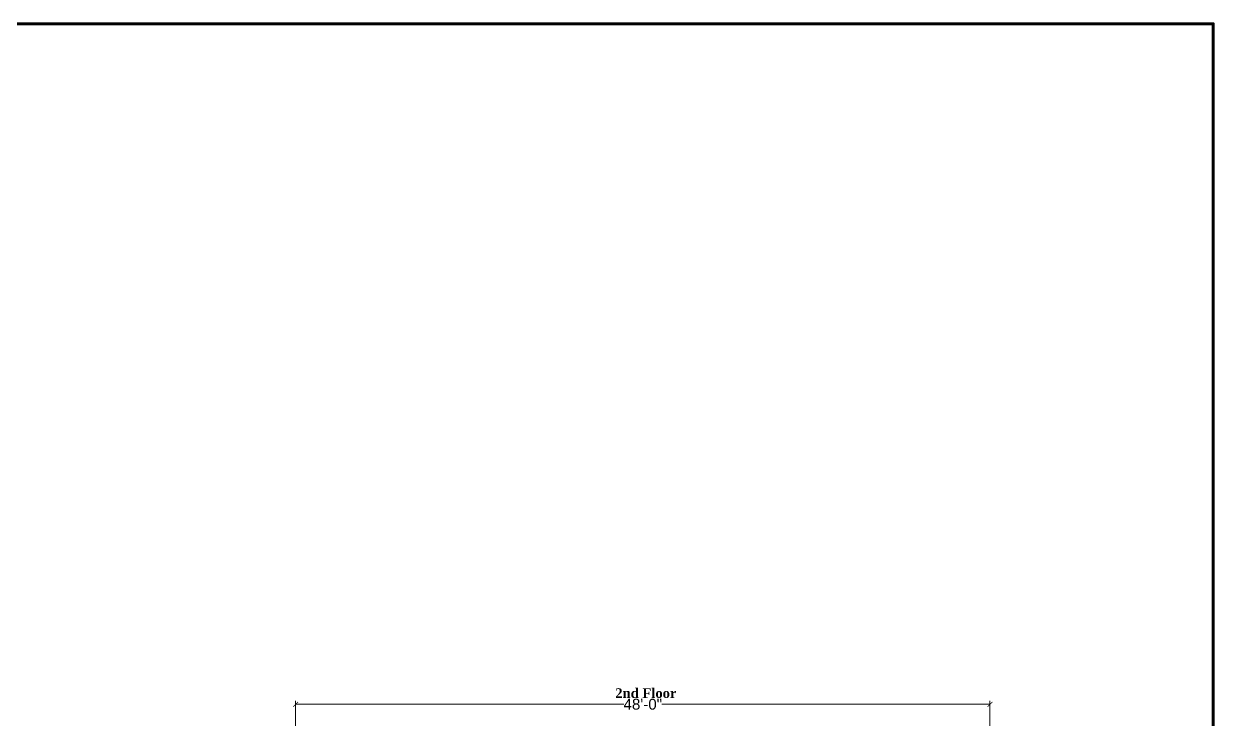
# Model space of a CAD drawing. Header units: inches. Extents: x -19236 to 2549, y 984 to 4513.
# Drawn here: x -794 to 192, y 3882 to 4459 of the extents above; entities that cross this region are included whole.
import ezdxf

# ---------------------------------------------------------------- set-up
doc = ezdxf.new("R2010")
doc.units = ezdxf.units.IN
doc.header["$LTSCALE"] = 20
doc.header["$MEASUREMENT"] = 0
doc.layers.add('grill', color=253, linetype='Continuous', lineweight=35)
doc.layers.add('Text_Main', color=7, linetype='Continuous')
doc.layers.add('wall', color=7, linetype='Continuous', lineweight=9, true_color=0x2618ec)
doc.styles.add('h7', font='arial.ttf', dxfattribs={"height": 9})
doc.styles.add('RS4', font='sylfaen.ttf', dxfattribs={"height": 12})
doc.dimstyles.new('SAJIB 2', dxfattribs={"dimtxt": 9, "dimasz": 4, "dimexe": 3, "dimexo": 3.0625, "dimgap": 0.09, "dimtad": 0, "dimdec": 0, "dimzin": 3, "dimdsep": 46, "dimlunit": 4, "dimtxsty": 'h7', "dimblk": 'ARCHTICK', "dimcen": 2, "dimclrd": 6, "dimclre": 7, "dimclrt": 7, "dimadec": 0, "dimazin": 0, "dimtfac": 1, "dimtdec": 0, "dimtofl": 0, "dimtmove": 0, "dimatfit": 3, "dimldrblk": 'OPEN30', "dimfxl": 1, "dimtolj": 1, "dimtzin": 0, "dimlwd": 20, "dimlwe": 20, "dimarcsym": 0})

# ---------------------------------------------------------------- blocks, each defined once
blk = doc.blocks.new('_ArchTick')
at = {"layer": 'grill', "color": 0, "const_width": 0.15}
blk.add_lwpolyline([(-0.5, -0.5), (0.5, 0.5)], dxfattribs=at)
blk = doc.blocks.new('*D164')
at = {"layer": 'wall', "color": 7, "linetype": 'Continuous', "lineweight": 20, "ltscale": 25}
for p, q in [((-568.66, 3868), (-568.66, 3897.5)), ((7.34, 3874.71), (7.34, 3897.5))]:
    blk.add_line(p, q, dxfattribs=at)
at = {"layer": 'wall', "color": 6, "linetype": 'Continuous', "lineweight": 20, "ltscale": 25}
for p, q in [((-568.66, 3894.5), (-296.39, 3894.5)), ((7.34, 3894.5), (-264.93, 3894.5))]:
    blk.add_line(p, q, dxfattribs=at)
at = {"layer": 'wall', "color": 6, "linetype": 'Continuous', "lineweight": 20, "ltscale": 25, "xscale": 4, "yscale": 4, "zscale": 4, "rotation": 180}
blk.add_blockref('_ArchTick', (-568.66, 3894.5), dxfattribs=at)
at = {"layer": 'wall', "color": 6, "linetype": 'Continuous', "lineweight": 20, "ltscale": 25, "xscale": 4, "yscale": 4, "zscale": 4}
blk.add_blockref('_ArchTick', (7.34, 3894.5), dxfattribs=at)
at = {"layer": 'wall', "color": 7, "linetype": 'Continuous', "lineweight": -3, "ltscale": 25, "insert": (-280.66, 3894.5), "char_height": 9, "attachment_point": 5, "style": 'h7'}
blk.add_mtext('\\A1;48\'-0"', dxfattribs=at)
blk = doc.blocks.new('_Open30')
at = {"color": 0, "linetype": 'ByBlock', "lineweight": -2}
for p, q in [((-1, 0.27), (0, 0)), ((0, 0), (-1, -0.27)), ((0, 0), (-1, 0))]:
    blk.add_line(p, q, dxfattribs=at)

msp = doc.modelspace()

# ---------------------------------------------------------------- linework, layer by layer
at = {"color": 5, "lineweight": 211}
msp.add_lwpolyline([(-3305, 4459), (192.5, 4459), (192.5, 2733.5), (-3305, 2733.5)], close=True, dxfattribs=at)

# ---------------------------------------------------------------- texts
at = {"layer": 'Text_Main', "linetype": 'Continuous', "lineweight": -3, "ltscale": 25, "insert": (-303.46818, 3907.81416), "char_height": 8, "width": 139.4242969, "attachment_point": 1, "style": 'RS4'}
msp.add_mtext('{\\fSylfaen|b1|i0|c0|p18;2nd Floor}', dxfattribs=at)

# ---------------------------------------------------------------- dimensions: what is measured, and where the dimension line sits
at = {"layer": 'wall', "linetype": 'Continuous', "lineweight": -3, "ltscale": 25}
dim = msp.add_linear_dim(base=(7.34186, 3894.49696), p1=(-568.65814, 3864.93335), p2=(7.34186, 3871.64672), dimstyle='SAJIB 2', dxfattribs=at)
dim.commit()
dim.dimension.update_dxf_attribs({"geometry": '*D164', "text_midpoint": (-280.65814, 3894.49696)})

doc.saveas('drawing.dxf')
